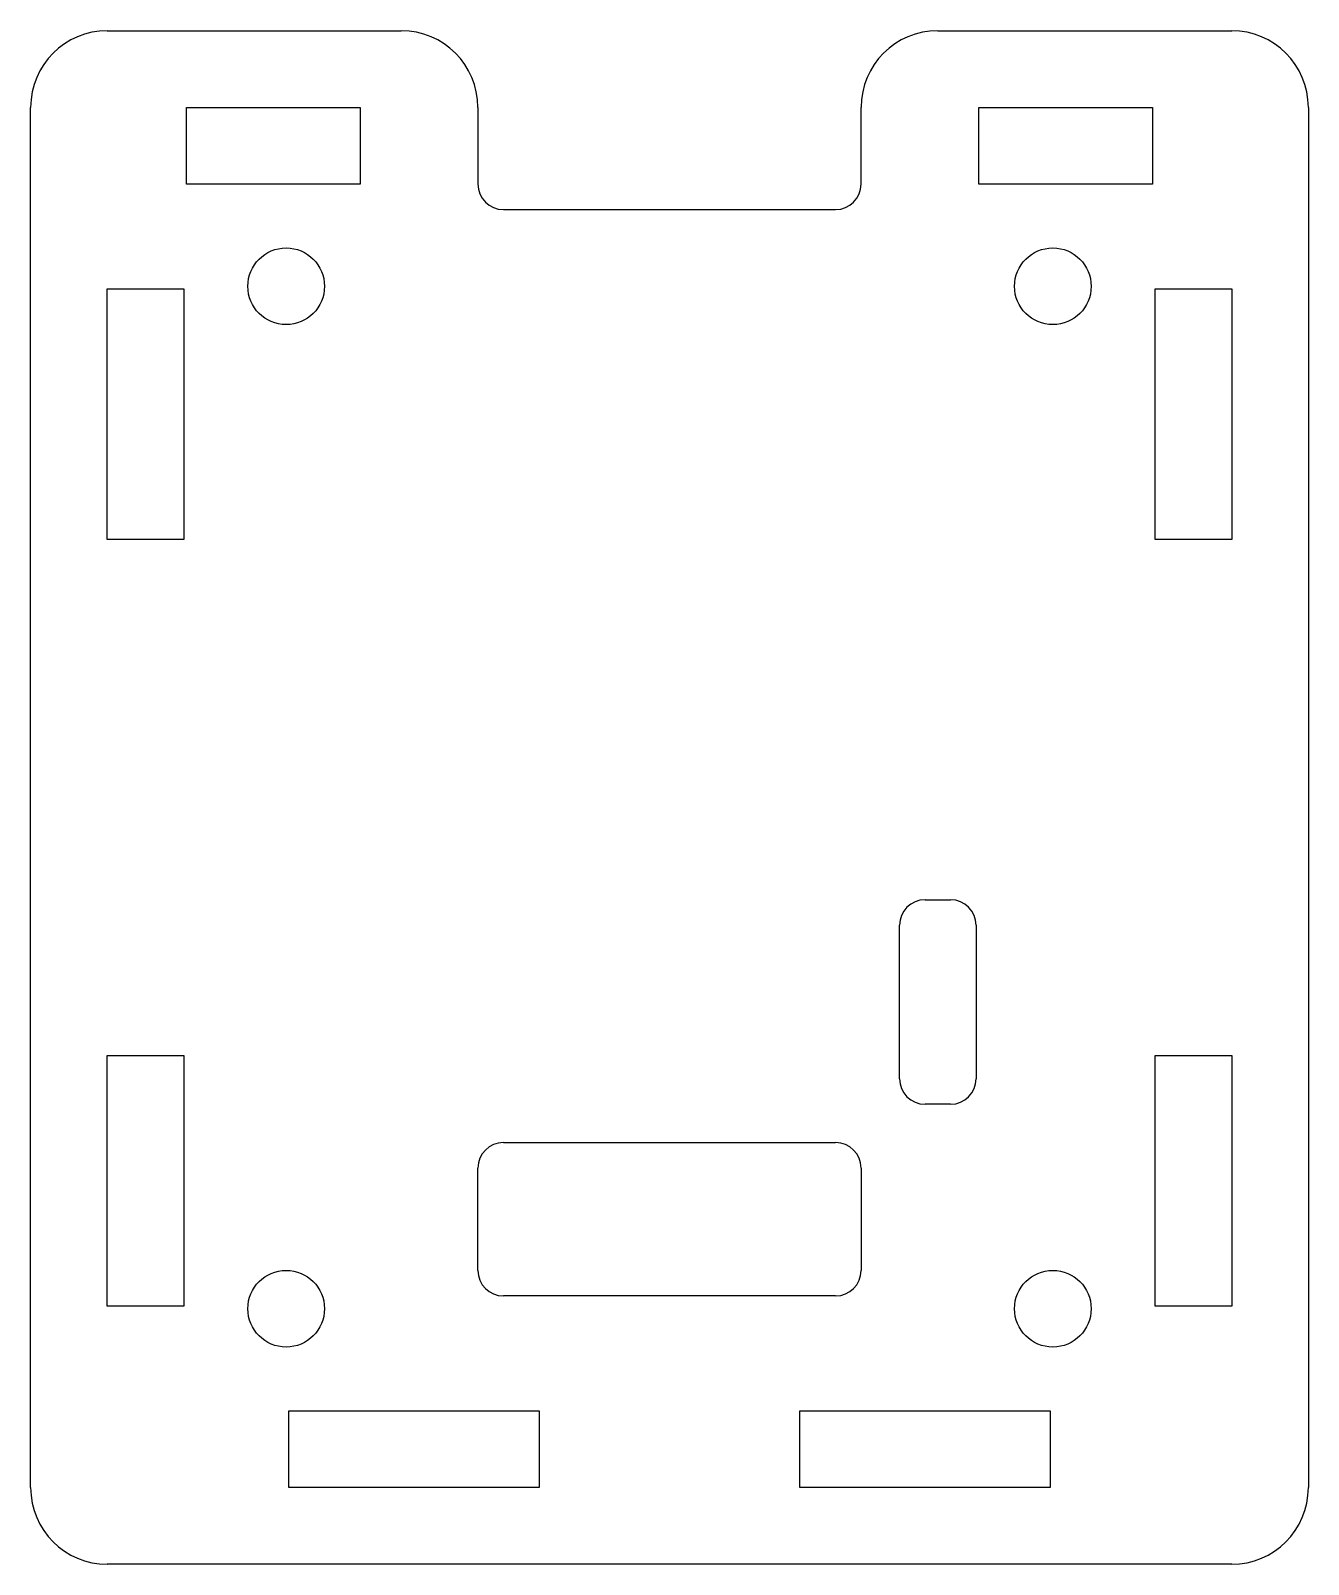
# Model space of a CAD drawing. Extents: x 0 to 50, y -6 to 54.
import ezdxf

# ---------------------------------------------------------------- set-up
doc = ezdxf.new("R2010")
doc.units = 0
doc.layers.get('0').update_dxf_attribs({"linetype": 'continuous'})

# ---------------------------------------------------------------- blocks, each defined once
blk = doc.blocks.new('FILLET004')
at = {"color": 0}
for p, q in [((3, 54), (14.5, 54)), ((35.5, 54), (47, 54)), ((0, -3), (0, 51)), ((6.1, 48), (6.1, 51)), ((6.1, 51), (12.9, 51)), ((12.9, 51), (12.9, 48)), ((17.5, 51), (17.5, 48)), ((32.5, 48), (32.5, 51)), ((37.1, 48), (37.1, 51)), ((37.1, 51), (43.9, 51)), ((43.9, 51), (43.9, 48)), ((50, 51), (50, -3)), ((12.9, 48), (6.1, 48)), ((43.9, 48), (37.1, 48)), ((18.5, 47), (31.5, 47)), ((3, 34.1), (3, 43.9)), ((3, 43.9), (6, 43.9)), ((6, 43.9), (6, 34.1)), ((44, 34.1), (44, 43.9)), ((44, 43.9), (47, 43.9)), ((47, 43.9), (47, 34.1)), ((6, 34.1), (3, 34.1)), ((47, 34.1), (44, 34.1)), ((35, 20), (36, 20)), ((34, 13), (34, 19)), ((37, 19), (37, 13)), ((3, 4.1), (3, 13.9)), ((3, 13.9), (6, 13.9)), ((6, 13.9), (6, 4.1)), ((44, 4.1), (44, 13.9)), ((44, 13.9), (47, 13.9)), ((47, 13.9), (47, 4.1)), ((36, 12), (35, 12)), ((18.5, 10.5), (31.5, 10.5)), ((17.5, 5.5), (17.5, 9.5)), ((32.5, 9.5), (32.5, 5.5)), ((31.5, 4.5), (18.5, 4.5)), ((6, 4.1), (3, 4.1)), ((47, 4.1), (44, 4.1)), ((10.1, -3), (10.1, 0)), ((10.1, 0), (19.9, 0)), ((19.9, 0), (19.9, -3)), ((30.1, -3), (30.1, 0)), ((30.1, 0), (39.9, 0)), ((39.9, 0), (39.9, -3)), ((19.9, -3), (10.1, -3)), ((39.9, -3), (30.1, -3)), ((47, -6), (3, -6))]:
    blk.add_line(p, q, dxfattribs=at)
for centre in [(10, 44), (40, 44), (10, 4), (40, 4)]:
    blk.add_circle(centre, 1.5, dxfattribs=at)
for centre, radius, start, end in [((3, 51), 3, 90, 180), ((14.5, 51), 3, 0, 90), ((35.5, 51), 3, 90, 180), ((47, 51), 3, 0, 90), ((18.5, 48), 1, -180, -90), ((31.5, 48), 1, -90, 0), ((35, 19), 1, 90, 180), ((36, 19), 1, 0, 90), ((35, 13), 1, -180, -90), ((36, 13), 1, -90, 0), ((18.5, 9.5), 1, 90, -180), ((31.5, 9.5), 1, 0, 90), ((18.5, 5.5), 1, 180, -90), ((31.5, 5.5), 1, -90, 0), ((3, -3), 3, 180, -90), ((47, -3), 3, -90, 0)]:
    blk.add_arc(centre, radius, start, end, dxfattribs=at)

msp = doc.modelspace()

# ---------------------------------------------------------------- block references
at = {"color": 0}
msp.add_blockref('FILLET004', (0, 0), dxfattribs=at)

doc.saveas('drawing.dxf')
